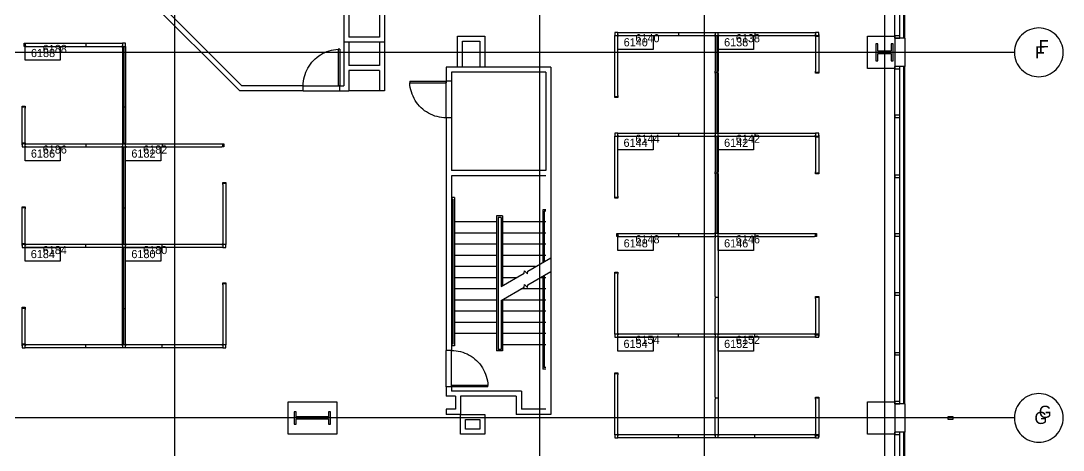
# Model space of a CAD drawing. Header units: millimetres. Extents: x 18694 to 89916, y 18694 to 89916.
# Drawn here: x 63821 to 89916, y 39428 to 50165 of the extents above; entities that cross this region are included whole.
import ezdxf

# ---------------------------------------------------------------- set-up
doc = ezdxf.new("R2010")
doc.units = ezdxf.units.MM
doc.layers.get('0').update_dxf_attribs({"linetype": 'CONTINUOUS'})
for name, color, linetype in [('E-B-CORE', 7, 'CONTINUOUS'), ('E-B-FURR', 7, 'CONTINUOUS'), ('E-B-GLAZ', 7, 'CONTINUOUS'), ('E-B-MULL', 7, 'CONTINUOUS'), ('E-B-SHEL', 7, 'CONTINUOUS'), ('E-C-HEAD', 7, 'CONTINUOUS'), ('E-F-STAIR', 7, 'CONTINUOUS'), ('E-S-COLM', 7, 'CONTINUOUS'), ('GRIDLN', 7, 'CONTINUOUS'), ('PANELS_201', 7, 'CONTINUOUS'), ('RMNUM', 7, 'CONTINUOUS')]:
    doc.layers.add(name, color=color, linetype=linetype)

msp = doc.modelspace()

# ---------------------------------------------------------------- linework, layer by layer
for p, q in [((70208.374493, 49368.772408), (70208.374493, 49368.772408)), ((71767.7, 49453.8), (71767.7, 48539.4)), ((71805.8, 49453.8), (71767.7, 49453.8)), ((71805.8, 49453.8), (71805.8, 48539.4)), ((71805.8, 48539.4), (71767.7, 48539.4)), ((73558.4, 48653.7), (74472.8, 48653.7)), ((73558.4, 48653.7), (73558.4, 48615.6)), ((73558.4, 48615.6), (74472.8, 48615.6)), ((74472.8, 48653.7), (74472.8, 48615.6)), ((75514.2, 41046.4), (74599.8, 41046.4)), ((74599.8, 41008.3), (74599.8, 41046.4)), ((75514.2, 41008.3), (74599.8, 41008.3)), ((75514.2, 41008.3), (75514.2, 41046.4))]:
    msp.add_line(p, q)
for points in [[(89916, 49377.6), (89913.064609, 49437.351249), (89904.286707, 49496.52706), (89889.750829, 49554.557539), (89869.596963, 49610.88382), (89844.019203, 49664.963451), (89813.263876, 49716.275614), (89777.627172, 49764.326146), (89737.452294, 49808.652294), (89693.126146, 49848.827172), (89645.075614, 49884.463876), (89593.763451, 49915.219203), (89539.68382, 49940.796963), (89483.357539, 49960.950829), (89425.32706, 49975.486707), (89366.151249, 49984.264609), (89306.4, 49987.2), (89246.648751, 49984.264609), (89187.47294, 49975.486707), (89129.442461, 49960.950829), (89073.11618, 49940.796963), (89019.036549, 49915.219203), (88967.724386, 49884.463876), (88919.673854, 49848.827172), (88875.347706, 49808.652294), (88835.172828, 49764.326146), (88799.536124, 49716.275614), (88768.780797, 49664.963451), (88743.203037, 49610.88382), (88723.049171, 49554.557539), (88708.513293, 49496.52706), (88699.735391, 49437.351249), (88696.8, 49377.6), (88699.735391, 49317.848751), (88708.513293, 49258.67294), (88723.049171, 49200.642461), (88743.203037, 49144.31618), (88768.780797, 49090.236549), (88799.536124, 49038.924386), (88835.172828, 48990.873854), (88875.347706, 48946.547706), (88919.673854, 48906.372828), (88967.724386, 48870.736124), (89019.036549, 48839.980797), (89073.11618, 48814.403037), (89129.442461, 48794.249171), (89187.47294, 48779.713293), (89246.648751, 48770.935391), (89306.4, 48768), (89366.151249, 48770.935391), (89425.32706, 48779.713293), (89483.357539, 48794.249171), (89539.68382, 48814.403037), (89593.763451, 48839.980797), (89645.075614, 48870.736124), (89693.126146, 48906.372828), (89737.452294, 48946.547706), (89777.627172, 48990.873854), (89813.263876, 49038.924386), (89844.019203, 49090.236549), (89869.596963, 49144.31618), (89889.750829, 49200.642461), (89904.286707, 49258.67294), (89913.064609, 49317.848751), (89916, 49377.6), (89916, 49377.6)], [(89916, 40233.6), (89913.064609, 40293.351249), (89904.286707, 40352.52706), (89889.750829, 40410.557539), (89869.596963, 40466.88382), (89844.019203, 40520.963451), (89813.263876, 40572.275614), (89777.627172, 40620.326146), (89737.452294, 40664.652294), (89693.126146, 40704.827172), (89645.075614, 40740.463876), (89593.763451, 40771.219203), (89539.68382, 40796.796963), (89483.357539, 40816.950829), (89425.32706, 40831.486707), (89366.151249, 40840.264609), (89306.4, 40843.2), (89246.648751, 40840.264609), (89187.47294, 40831.486707), (89129.442461, 40816.950829), (89073.11618, 40796.796963), (89019.036549, 40771.219203), (88967.724386, 40740.463876), (88919.673854, 40704.827172), (88875.347706, 40664.652294), (88835.172828, 40620.326146), (88799.536124, 40572.275614), (88768.780797, 40520.963451), (88743.203037, 40466.88382), (88723.049171, 40410.557539), (88708.513293, 40352.52706), (88699.735391, 40293.351249), (88696.8, 40233.6), (88699.735391, 40173.848751), (88708.513293, 40114.67294), (88723.049171, 40056.642461), (88743.203037, 40000.31618), (88768.780797, 39946.236549), (88799.536124, 39894.924386), (88835.172828, 39846.873854), (88875.347706, 39802.547706), (88919.673854, 39762.372828), (88967.724386, 39726.736124), (89019.036549, 39695.980797), (89073.11618, 39670.403037), (89129.442461, 39650.249171), (89187.47294, 39635.713293), (89246.648751, 39626.935391), (89306.4, 39624), (89366.151249, 39626.935391), (89425.32706, 39635.713293), (89483.357539, 39650.249171), (89539.68382, 39670.403037), (89593.763451, 39695.980797), (89645.075614, 39726.736124), (89693.126146, 39762.372828), (89737.452294, 39802.547706), (89777.627172, 39846.873854), (89813.263876, 39894.924386), (89844.019203, 39946.236549), (89869.596963, 40000.31618), (89889.750829, 40056.642461), (89904.286707, 40114.67294), (89913.064609, 40173.848751), (89916, 40233.6), (89916, 40233.6)]]:
    msp.add_lwpolyline(points, close=True)
for points in [[(70891.4, 48539.4), (70893.255407, 48597.621347), (70898.814097, 48655.60642), (70908.053513, 48713.119905), (70920.936159, 48769.928401), (70937.409756, 48825.801368), (70957.407449, 48880.512062), (70980.848084, 48933.838457), (71007.636535, 48985.564143), (71037.664089, 49035.479209), (71070.808888, 49083.381088), (71106.936424, 49129.075387), (71145.900084, 49172.376667), (71187.541748, 49213.109205), (71231.692423, 49251.1077), (71278.17294, 49286.217946), (71326.794669, 49318.29746), (71377.360296, 49347.216056), (71429.664614, 49372.856376), (71483.495363, 49395.114369), (71538.634087, 49413.899706), (71594.857022, 49429.136152), (71651.936006, 49440.761876), (71709.639399, 49448.729698), (71767.73303, 49453.007282)], [(74472.8, 47739.3), (74414.578653, 47741.155407), (74356.59358, 47746.714097), (74299.080095, 47755.953513), (74242.271599, 47768.836159), (74186.398632, 47785.309756), (74131.687938, 47805.307449), (74078.361543, 47828.748084), (74026.635857, 47855.536535), (73976.720791, 47885.564089), (73928.818912, 47918.708888), (73883.124613, 47954.836424), (73839.823333, 47993.800084), (73799.090795, 48035.441748), (73761.0923, 48079.592423), (73725.982054, 48126.07294), (73693.90254, 48174.694669), (73664.983944, 48225.260296), (73639.343624, 48277.564614), (73617.085631, 48331.395363), (73598.300294, 48386.534087), (73583.063848, 48442.757022), (73571.438124, 48499.836006), (73563.470302, 48557.539399), (73559.192718, 48615.63303)], [(74599.8, 41922.7), (74658.021347, 41920.844593), (74716.00642, 41915.285903), (74773.519905, 41906.046487), (74830.328401, 41893.163841), (74886.201368, 41876.690244), (74940.912062, 41856.692551), (74994.238457, 41833.251916), (75045.964143, 41806.463465), (75095.879209, 41776.435911), (75143.781088, 41743.291112), (75189.475387, 41707.163576), (75232.776667, 41668.199916), (75273.509205, 41626.558252), (75311.5077, 41582.407577), (75346.617946, 41535.92706), (75378.69746, 41487.305331), (75407.616056, 41436.739704), (75433.256376, 41384.435386), (75455.514369, 41330.604637), (75474.299706, 41275.465913), (75489.536152, 41219.242978), (75501.161876, 41162.163994), (75509.129698, 41104.460601), (75513.407282, 41046.36697)]]:
    msp.add_lwpolyline(points)
at = {"layer": 'E-B-CORE', "color": 8}
for p, q in [((71907.4, 53594), (71907.4, 49631.6)), ((72034.4, 53594), (72034.4, 49758.6)), ((72796.4, 50342.8), (72796.4, 49758.6)), ((72923.4, 50342.8), (72923.4, 49631.6)), ((72923.4, 49631.6), (71907.4, 49631.6)), ((72796.4, 49758.6), (72034.4, 49758.6)), ((77089, 49009.3), (74472.8, 49009.3)), ((74472.8, 49009.3), (74472.8, 48653.7)), ((76962, 48882.3), (74599.8, 48882.3)), ((74599.8, 48882.3), (74599.8, 48653.7)), ((76962, 48882.3), (76962, 46418.5)), ((77089, 49009.3), (77089, 40322.5)), ((74599.8, 48653.7), (74472.8, 48653.7)), ((74472.8, 47739.3), (74472.8, 41922.7)), ((74599.8, 47739.3), (74472.8, 47739.3)), ((74599.8, 47739.3), (74599.8, 46418.5)), ((76962, 46418.5), (74599.8, 46418.5)), ((76962, 46291.5), (74599.8, 46291.5)), ((74599.8, 46291.5), (74599.8, 41922.7)), ((74599.8, 41922.7), (74472.8, 41922.7)), ((74599.8, 41008.3), (74472.8, 41008.3)), ((74472.8, 41008.3), (74472.8, 40779.7)), ((74599.8, 41008.3), (74599.8, 40906.7)), ((74701.4, 40779.7), (74472.8, 40779.7)), ((76352.4, 40906.7), (74599.8, 40906.7)), ((74701.4, 40779.7), (74701.4, 40449.5)), ((74828.4, 40779.7), (74828.4, 40322.5)), ((76225.4, 40779.7), (74828.4, 40779.7)), ((76225.4, 40779.7), (76225.4, 40322.5)), ((76352.4, 40906.7), (76352.4, 40449.5)), ((74701.4, 40449.5), (74472.8, 40449.5)), ((74472.8, 40449.5), (74472.8, 40322.5)), ((76962, 40449.5), (76352.4, 40449.5)), ((74828.4, 40322.5), (74472.8, 40322.5)), ((77089, 40322.5), (76225.4, 40322.5))]:
    msp.add_line(p, q, dxfattribs=at)
for points in [[(75438, 40322.5), (75438, 39827.2), (74828.4, 39827.2), (74828.4, 40322.5), (75438, 40322.5), (75438, 40322.5)], [(75311, 40195.5), (75311, 39954.2), (74955.4, 39954.2), (74955.4, 40195.5), (75311, 40195.5), (75311, 40195.5)]]:
    msp.add_lwpolyline(points, close=True, dxfattribs=at)
at = {"layer": 'E-B-FURR', "color": 6}
for p, q in [((85699.6, 49733.2), (85699.6, 58166)), ((69301.542677, 48412.4), (65684.4, 52029.542677)), ((69354.147804, 48539.4), (66769.04797, 51124.499834)), ((71907.4, 49631.6), (71907.4, 48539.4)), ((72034.4, 49631.6), (72034.4, 49047.4)), ((72796.4, 49631.6), (72796.4, 49047.4)), ((72923.4, 49631.6), (72923.4, 48412.4)), ((74879.2, 49657), (75311, 49657)), ((74879.2, 49007.532033), (74879.2, 49657)), ((75311, 49657), (75311, 49007.532033)), ((72796.4, 49047.4), (72034.4, 49047.4)), ((72796.4, 48920.4), (72034.4, 48920.4)), ((72034.4, 48920.4), (72034.4, 48412.4)), ((72796.4, 48920.4), (72796.4, 48412.4)), ((85699.6, 40589.2), (85699.6, 49022)), ((70891.4, 48539.4), (69354.147804, 48539.4)), ((70891.4, 48412.4), (70891.4, 48539.4)), ((71805.8, 48539.4), (71907.4, 48539.4)), ((71805.8, 48412.4), (71805.8, 48539.4)), ((70891.4, 48412.4), (69301.542677, 48412.4)), ((71805.8, 48412.4), (72034.4, 48412.4)), ((72923.4, 48412.4), (72796.4, 48412.4)), ((85699.6, 31445.2), (85699.6, 39878))]:
    msp.add_line(p, q, dxfattribs=at)
for points in [[(74752.2, 49009.3), (74752.2, 49784), (75438, 49784)], [(75438, 49784), (75438, 49009.3)]]:
    msp.add_lwpolyline(points, dxfattribs=at)
for points in [[(85699.6, 49784), (85699.6, 48971.2), (85013.8, 48971.2), (85013.8, 49784), (85699.6, 49784), (85699.6, 49784)], [(71729.6, 40640), (71729.6, 39827.2), (70510.4, 39827.2), (70510.4, 40640), (71729.6, 40640), (71729.6, 40640)], [(85699.6, 40640), (85699.6, 39827.2), (85013.8, 39827.2), (85013.8, 40640), (85699.6, 40640), (85699.6, 40640)]]:
    msp.add_lwpolyline(points, close=True, dxfattribs=at)
at = {"layer": 'E-B-GLAZ', "color": 8}
for p, q in [((85826.6, 49733.2), (85826.6, 58166)), ((85928.2, 49733.2), (85928.2, 58166)), ((85953.6, 49733.2), (85953.6, 58166)), ((85826.6, 40589.2), (85826.6, 49022)), ((85928.2, 40589.2), (85928.2, 49022)), ((85953.6, 40589.2), (85953.6, 49022)), ((85826.6, 31399.17995), (85826.6, 39831.97995)), ((85928.2, 31437.566741), (85928.2, 39878)), ((85953.6, 31438.714161), (85953.6, 39878))]:
    msp.add_line(p, q, dxfattribs=at)
at = {"layer": 'E-B-MULL', "color": 8}
for points in [[(85826.6, 49790.35), (85699.6, 49790.35), (85699.6, 49733.2), (85826.6, 49733.2), (85826.6, 49790.35), (85826.6, 49790.35)], [(85826.6, 49022), (85699.6, 49022), (85699.6, 48964.85), (85826.6, 48964.85), (85826.6, 49022), (85826.6, 49022)], [(85826.6, 47802.8), (85699.6, 47802.8), (85699.6, 47745.65), (85826.6, 47745.65), (85826.6, 47802.8), (85826.6, 47802.8)], [(85826.6, 46304.2), (85699.6, 46304.2), (85699.6, 46247.05), (85826.6, 46247.05), (85826.6, 46304.2), (85826.6, 46304.2)], [(85826.6, 44834.175), (85699.6, 44834.175), (85699.6, 44777.025), (85826.6, 44777.025), (85826.6, 44834.175), (85826.6, 44834.175)], [(85826.6, 43364.15), (85699.6, 43364.15), (85699.6, 43307), (85826.6, 43307), (85826.6, 43364.15), (85826.6, 43364.15)], [(85826.6, 41865.55), (85699.6, 41865.55), (85699.6, 41808.4), (85826.6, 41808.4), (85826.6, 41865.55), (85826.6, 41865.55)], [(85826.6, 40646.35), (85699.6, 40646.35), (85699.6, 40589.2), (85826.6, 40589.2), (85826.6, 40646.35), (85826.6, 40646.35)], [(87158.833962, 40257.664443), (87031.833962, 40257.664443), (87031.833962, 40200.514443), (87158.833962, 40200.514443), (87158.833962, 40257.664443), (87158.833962, 40257.664443)], [(85826.6, 39878), (85699.6, 39878), (85699.6, 39820.85), (85826.6, 39820.85), (85826.6, 39878), (85826.6, 39878)]]:
    msp.add_lwpolyline(points, close=True, dxfattribs=at)
at = {"layer": 'E-B-SHEL', "color": 2}
for p, q in [((85953.6, 49733.2), (85699.6, 49733.2)), ((85699.6, 49733.2), (85699.6, 49022)), ((85953.6, 49733.2), (85953.6, 49022)), ((85953.6, 49022), (85699.6, 49022)), ((85953.6, 40589.2), (85699.6, 40589.2)), ((85699.6, 40589.2), (85699.6, 39878)), ((85953.6, 40589.2), (85953.6, 39878)), ((85953.6, 39878), (85699.6, 39878))]:
    msp.add_line(p, q, dxfattribs=at)
at = {"layer": 'E-C-HEAD', "color": 5}
for p, q in [((70891.4, 48539.4), (71805.8, 48539.4)), ((74472.8, 47739.3), (74472.8, 48653.7)), ((74599.8, 48653.7), (74599.8, 47739.3)), ((70891.4, 48412.4), (71805.8, 48412.4)), ((72796.4, 48412.4), (72034.4, 48412.4)), ((74472.8, 41008.3), (74472.8, 41922.7)), ((74599.8, 41008.3), (74599.8, 41922.7))]:
    msp.add_line(p, q, dxfattribs=at)
at = {"layer": 'E-F-STAIR', "color": 8}
for p, q in [((74676, 45745.4), (74599.8, 45745.4)), ((74637.9, 45707.3), (74599.8, 45707.3)), ((74637.9, 45707.3), (74637.9, 42075.1)), ((74676, 45745.4), (74676, 42037)), ((76885.8, 45440.6), (76885.8, 44119.922377)), ((76962, 45440.6), (76885.8, 45440.6)), ((75730.1, 45288.2), (75730.1, 41910)), ((75882.5, 45288.2), (75730.1, 45288.2)), ((75768.2, 45250.1), (75768.2, 41948.1)), ((75844.4, 45250.1), (75768.2, 45250.1)), ((75844.4, 45250.1), (75844.4, 43518.669808)), ((75882.5, 45288.2), (75882.5, 43540.666843)), ((76923.9, 45402.5), (76923.9, 44141.919412)), ((76962, 45402.5), (76923.9, 45402.5)), ((74637.9, 45135.8), (74599.8, 45135.8)), ((75730.1, 45135.8), (74676, 45135.8)), ((76885.8, 45135.8), (75882.5, 45135.8)), ((76962, 45135.8), (76923.9, 45135.8)), ((74637.9, 44856.4), (74599.8, 44856.4)), ((75730.1, 44856.4), (74676, 44856.4)), ((76885.8, 44856.4), (75882.5, 44856.4)), ((76962, 44856.4), (76923.9, 44856.4)), ((74637.9, 44577), (74599.8, 44577)), ((75730.1, 44577), (74676, 44577)), ((76885.8, 44577), (75882.5, 44577)), ((76962, 44577), (76923.9, 44577)), ((74637.9, 44297.6), (74599.8, 44297.6)), ((75730.1, 44297.6), (74676, 44297.6)), ((76885.8, 44297.6), (75882.5, 44297.6)), ((76962, 44297.6), (76923.9, 44297.6)), ((74637.9, 44018.2), (74599.8, 44018.2)), ((75730.1, 44018.2), (74676, 44018.2)), ((76709.611681, 44018.2), (75882.5, 44018.2)), ((74637.9, 43738.8), (74599.8, 43738.8)), ((75730.1, 43738.8), (74676, 43738.8)), ((76225.676682, 43738.8), (75882.5, 43738.8)), ((76885.8, 43738.8), (76822.520701, 43738.8)), ((76885.8, 43775.334319), (76885.8, 41452.8)), ((76923.9, 43797.331379), (76923.9, 41490.9)), ((76962, 43738.8), (76923.9, 43738.8)), ((74637.9, 43459.4), (74599.8, 43459.4)), ((75730.1, 43459.4), (74676, 43459.4)), ((76885.8, 43459.4), (76338.585702, 43459.4)), ((76962, 43459.4), (76923.9, 43459.4)), ((74637.9, 43180), (74599.8, 43180)), ((75730.1, 43180), (74676, 43180)), ((75844.4, 43174.081749), (75844.4, 41948.1)), ((75882.5, 43196.078784), (75882.5, 41910)), ((76885.8, 43180), (75882.5, 43180)), ((76962, 43180), (76923.9, 43180)), ((74637.9, 42900.6), (74599.8, 42900.6)), ((75730.1, 42900.6), (74676, 42900.6)), ((76885.8, 42900.6), (75882.5, 42900.6)), ((76962, 42900.6), (76923.9, 42900.6)), ((74637.9, 42621.2), (74599.8, 42621.2)), ((75730.1, 42621.2), (74676, 42621.2)), ((76885.8, 42621.2), (75882.5, 42621.2)), ((76962, 42621.2), (76923.9, 42621.2)), ((74637.9, 42341.8), (74599.8, 42341.8)), ((75730.1, 42341.8), (74676, 42341.8)), ((76885.8, 42341.8), (75882.5, 42341.8)), ((76962, 42341.8), (76923.9, 42341.8)), ((74637.9, 42075.1), (74599.8, 42075.1)), ((74676, 42037), (74599.8, 42037)), ((76885.8, 42062.4), (75882.5, 42062.4)), ((76962, 42062.4), (76923.9, 42062.4)), ((75882.5, 41910), (75730.1, 41910)), ((75844.4, 41948.1), (75768.2, 41948.1)), ((76962, 41490.9), (76923.9, 41490.9)), ((76962, 41452.8), (76885.8, 41452.8))]:
    msp.add_line(p, q, dxfattribs=at)
for points in [[(75844.4, 43518.669808), (76420.63964, 43851.361903), (76428.997485, 43914.846105), (76503.373841, 43840.469748), (76511.731711, 43903.95395), (77089, 44237.239948)], [(75844.4, 43174.081749), (76420.63964, 43506.77387), (76428.997485, 43570.258046), (76503.373841, 43495.88169), (76511.731711, 43559.365891), (77089, 43892.651889)]]:
    msp.add_lwpolyline(points, dxfattribs=at)
at = {"layer": 'E-S-COLM', "color": 8}
for points in [[(85610.7, 49161.7), (85661.5, 49161.7), (85661.5, 49593.5), (85610.7, 49593.5), (85610.7, 49403), (85280.5, 49403), (85280.5, 49593.5), (85229.7, 49593.5), (85229.7, 49161.7), (85280.5, 49161.7), (85280.5, 49352.2), (85610.7, 49352.2), (85610.7, 49161.7), (85610.7, 49161.7)], [(71526.4, 40081.2), (71577.2, 40081.2), (71577.2, 40386), (71526.4, 40386), (71526.4, 40259), (70713.6, 40259), (70713.6, 40386), (70662.8, 40386), (70662.8, 40081.2), (70713.6, 40081.2), (70713.6, 40208.2), (71526.4, 40208.2), (71526.4, 40081.2), (71526.4, 40081.2)]]:
    msp.add_lwpolyline(points, close=True, dxfattribs=at)
at = {"layer": 'GRIDLN', "color": 9}
for p, q in [((67665.6, 88696.8), (67665.6, 18694.4)), ((76809.6, 88696.8), (76809.6, 18694.4)), ((80924.4, 88696.8), (80924.4, 18694.4)), ((85445.6, 88696.8), (85445.6, 18694.4)), ((88696.8, 49377.6), (18694.4, 49377.6)), ((88696.8, 40233.6), (18694.4, 40233.6))]:
    msp.add_line(p, q, dxfattribs=at)
at = {"layer": 'PANELS_201', "color": 6}
for p, q in [((83719.10358, 49796.561011), (83795.30358, 49796.561011)), ((83719.10358, 47281.961011), (83795.30358, 47281.961011)), ((63926.525233, 47089.170058), (63850.325233, 47089.170058)), ((81204.50358, 43268.761011), (81204.50358, 44741.961011)), ((81280.70358, 44741.961011), (81280.70358, 43268.761011)), ((63926.525233, 44574.570058), (63850.325233, 44574.570058)), ((81204.50358, 42354.361011), (81204.50358, 43217.961011)), ((81280.70358, 43217.961011), (81280.70358, 42354.361011)), ((83795.30358, 42303.561011), (83719.10358, 42303.561011)), ((63926.525233, 42059.970058), (63850.325233, 42059.970058)), ((81204.50358, 40754.161011), (81204.50358, 42227.361011)), ((81280.70358, 42227.361011), (81280.70358, 40754.161011)), ((81204.50358, 39839.761011), (81204.50358, 40703.361011)), ((81280.70358, 40703.361011), (81280.70358, 39839.761011)), ((83795.30358, 39788.961011), (83719.10358, 39788.961011))]:
    msp.add_line(p, q, dxfattribs=at)
for points in [[(78766.10358, 49872.761011), (78689.90358, 49872.761011), (78689.90358, 49796.561011)], [(78791.50358, 49796.561011), (78766.10358, 49796.561011), (78766.10358, 49872.761011), (78791.50358, 49872.761011)], [(78791.50358, 49872.761011), (80264.70358, 49872.761011)], [(80264.70358, 49872.761011), (80315.50358, 49872.761011)], [(80290.10358, 49872.761011), (80290.10358, 49796.561011)], [(80315.50358, 49872.761011), (81179.10358, 49872.761011)], [(81179.10358, 49872.761011), (81204.50358, 49872.761011), (81204.50358, 49796.561011), (81179.10358, 49796.561011)], [(81204.50358, 49872.761011), (81280.70358, 49872.761011)], [(81306.10358, 49796.561011), (81280.70358, 49796.561011), (81280.70358, 49872.761011), (81306.10358, 49872.761011)], [(81306.10358, 49872.761011), (82169.70358, 49872.761011)], [(82169.70358, 49872.761011), (82220.50358, 49872.761011)], [(82195.10358, 49872.761011), (82195.10358, 49796.561011)], [(82220.50358, 49872.761011), (83693.70358, 49872.761011)], [(83693.70358, 49872.761011), (83719.10358, 49872.761011), (83719.10358, 49796.561011), (83693.70358, 49796.561011)], [(83795.30358, 49796.561011), (83795.30358, 49872.761011), (83719.10358, 49872.761011)], [(63951.925233, 49527.570058), (63926.525233, 49527.570058), (63901.125233, 49527.570058), (63901.125233, 49603.770058), (63951.925233, 49603.770058)], [(63926.525233, 49603.770058), (63926.525233, 49527.570058)], [(63951.925233, 49603.770058), (65425.125233, 49603.770058)], [(65425.125233, 49603.770058), (65475.925233, 49603.770058)], [(65450.525233, 49603.770058), (65450.525233, 49527.570058)], [(65475.925233, 49603.770058), (66339.525233, 49603.770058)], [(66339.525233, 49603.770058), (66364.925233, 49603.770058), (66364.925233, 49527.570058), (66339.525233, 49527.570058)], [(66441.125233, 49527.570058), (66441.125233, 49603.770058), (66364.925233, 49603.770058)], [(78689.90358, 49771.161011), (78689.90358, 49796.561011), (78766.10358, 49796.561011), (78766.10358, 49771.161011)], [(78689.90358, 48297.961011), (78689.90358, 49771.161011)], [(78766.10358, 48297.961011), (78766.10358, 49771.161011)], [(78791.50358, 49796.561011), (80264.70358, 49796.561011)], [(80264.70358, 49796.561011), (80315.50358, 49796.561011)], [(80315.50358, 49796.561011), (81179.10358, 49796.561011)], [(81204.50358, 49771.161011), (81204.50358, 49796.561011), (81280.70358, 49796.561011), (81280.70358, 49771.161011)], [(81204.50358, 49771.161011), (81204.50358, 48907.561011)], [(81242.60358, 49796.561011), (81242.60358, 48882.161011)], [(81280.70358, 49771.161011), (81280.70358, 48907.561011)], [(81306.10358, 49796.561011), (82169.70358, 49796.561011)], [(82169.70358, 49796.561011), (82220.50358, 49796.561011)], [(82220.50358, 49796.561011), (83693.70358, 49796.561011)], [(83795.30358, 49821.961011), (83795.30358, 49796.561011), (83795.30358, 49771.161011), (83719.10358, 49771.161011), (83719.10358, 49821.961011)], [(83719.10358, 49771.161011), (83719.10358, 49796.561011), (83795.30358, 49796.561011), (83795.30358, 49771.161011)], [(83719.10358, 49771.161011), (83719.10358, 48907.561062)], [(83795.30358, 49771.161011), (83795.30358, 48907.561062)], [(63951.925233, 49527.570058), (65425.125233, 49527.570058)], [(65425.125233, 49527.570058), (65475.925233, 49527.570058)], [(65475.925233, 49527.570058), (66339.525233, 49527.570058)], [(66364.925233, 49502.170058), (66364.925233, 49527.570058), (66441.125233, 49527.570058), (66441.125233, 49502.170058)], [(66364.925233, 49502.170058), (66364.925233, 48028.970058)], [(66403.025233, 49527.570058), (66403.025233, 48003.570058)], [(66441.125233, 49502.170058), (66441.125233, 48028.970058)], [(81204.50358, 48856.761011), (81204.50358, 48907.561011)], [(81204.50358, 48882.161011), (81280.70358, 48882.161011)], [(81204.50358, 48856.761011), (81204.50358, 47383.561011)], [(81242.60358, 48882.161011), (81242.60358, 47358.161011)], [(81280.70358, 48856.761011), (81280.70358, 48907.561011)], [(81280.70358, 48856.761011), (81280.70358, 47383.561011)], [(83795.30358, 48907.561062), (83795.30358, 48882.161062), (83795.30358, 48856.761062), (83719.10358, 48856.761062), (83719.10358, 48907.561062)], [(83719.10358, 48882.161062), (83795.30358, 48882.161062)], [(78766.10358, 48297.961011), (78766.10358, 48272.561011), (78766.10358, 48247.161011), (78689.90358, 48247.161011), (78689.90358, 48297.961011)], [(63850.325233, 47978.170007), (63850.325233, 48003.570007), (63850.325233, 48028.970007), (63926.525233, 48028.970007), (63926.525233, 47978.170007)], [(66364.925233, 48028.970058), (66364.925233, 47978.170058)], [(66441.125233, 48028.970058), (66441.125233, 47978.170058)], [(78689.90358, 48272.561011), (78766.10358, 48272.561011)], [(63926.525233, 48003.570007), (63850.325233, 48003.570007)], [(63850.325233, 47114.570058), (63850.325233, 47978.170007)], [(63926.525233, 47114.570058), (63926.525233, 47978.170007)], [(66441.125233, 48003.570058), (66364.925233, 48003.570058)], [(66364.925233, 47978.170058), (66364.925233, 47114.570058)], [(66403.025233, 48003.570058), (66403.025233, 47089.170058)], [(66441.125233, 47978.170058), (66441.125233, 47114.570058)], [(78766.10358, 47358.161011), (78689.90358, 47358.161011), (78689.90358, 47281.961011)], [(78689.90358, 47256.561011), (78689.90358, 47281.961011), (78766.10358, 47281.961011), (78766.10358, 47256.561011)], [(78689.90358, 45783.361011), (78689.90358, 47256.561011)], [(78791.50358, 47281.961011), (78766.10358, 47281.961011), (78766.10358, 47358.161011), (78791.50358, 47358.161011)], [(78766.10358, 45783.361011), (78766.10358, 47256.561011)], [(78791.50358, 47358.161011), (80264.70358, 47358.161011)], [(78791.50358, 47281.961011), (80264.70358, 47281.961011)], [(80264.70358, 47358.161011), (80315.50358, 47358.161011)], [(80264.70358, 47281.961011), (80315.50358, 47281.961011)], [(80290.10358, 47358.161011), (80290.10358, 47281.961011)], [(80315.50358, 47358.161011), (81179.10358, 47358.161011)], [(80315.50358, 47281.961011), (81179.10358, 47281.961011)], [(81179.10358, 47358.161011), (81204.50358, 47358.161011), (81204.50358, 47281.961011), (81179.10358, 47281.961011)], [(81204.50358, 47383.561011), (81204.50358, 47358.161011), (81280.70358, 47358.161011), (81280.70358, 47383.561011)], [(81204.50358, 47256.561011), (81204.50358, 47281.961011), (81280.70358, 47281.961011), (81280.70358, 47256.561011)], [(81204.50358, 47256.561011), (81204.50358, 46392.961011)], [(81242.60358, 47281.961011), (81242.60358, 46367.561011)], [(81306.10358, 47281.961011), (81280.70358, 47281.961011), (81280.70358, 47358.161011), (81306.10358, 47358.161011)], [(81280.70358, 47256.561011), (81280.70358, 46392.961011)], [(81306.10358, 47358.161011), (82169.70358, 47358.161011)], [(81306.10358, 47281.961011), (82169.70358, 47281.961011)], [(82169.70358, 47358.161011), (82220.50358, 47358.161011)], [(82169.70358, 47281.961011), (82220.50358, 47281.961011)], [(82195.10358, 47358.161011), (82195.10358, 47281.961011)], [(82220.50358, 47358.161011), (83693.70358, 47358.161011)], [(82220.50358, 47281.961011), (83693.70358, 47281.961011)], [(83693.70358, 47358.161011), (83719.10358, 47358.161011), (83719.10358, 47281.961011), (83693.70358, 47281.961011)], [(83795.30358, 47281.961011), (83795.30358, 47358.161011), (83719.10358, 47358.161011)], [(83795.30358, 47307.361011), (83795.30358, 47281.961011), (83795.30358, 47256.561011), (83719.10358, 47256.561011), (83719.10358, 47307.361011)], [(83719.10358, 47256.561011), (83719.10358, 47281.961011), (83795.30358, 47281.961011), (83795.30358, 47256.561011)], [(83719.10358, 47256.561011), (83719.10358, 46392.961062)], [(83795.30358, 47256.561011), (83795.30358, 46392.961062)], [(63850.325233, 47063.770058), (63850.325233, 47089.170058), (63850.325233, 47114.570058), (63926.525233, 47114.570058), (63926.525233, 47063.770058)], [(63926.525233, 47114.570058), (63926.525233, 47089.170058), (63850.325233, 47089.170058), (63850.325233, 47114.570058)], [(63850.325233, 47089.170058), (63850.325233, 47012.970058), (63926.525233, 47012.970058)], [(63951.925233, 47012.970058), (63926.525233, 47012.970058), (63926.525233, 47089.170058), (63951.925233, 47089.170058)], [(63951.925233, 47089.170058), (65425.125233, 47089.170058)], [(63951.925233, 47012.970058), (65425.125233, 47012.970058)], [(65425.125233, 47089.170058), (65475.925233, 47089.170058)], [(65425.125233, 47012.970058), (65475.925233, 47012.970058)], [(65450.525233, 47089.170058), (65450.525233, 47012.970058)], [(65475.925233, 47089.170058), (66339.525233, 47089.170058)], [(65475.925233, 47012.970058), (66339.525233, 47012.970058)], [(66339.525233, 47089.170058), (66364.925233, 47089.170058), (66364.925233, 47012.970058), (66339.525233, 47012.970058)], [(66364.925233, 47114.570058), (66364.925233, 47089.170058), (66441.125233, 47089.170058), (66441.125233, 47114.570058)], [(66364.925233, 46987.570058), (66364.925233, 47012.970058), (66441.125233, 47012.970058), (66441.125233, 46987.570058)], [(66364.925233, 45514.370058), (66364.925233, 46987.570058)], [(66403.025233, 45488.970058), (66403.025233, 47012.970058)], [(66466.525233, 47012.970058), (66441.125233, 47012.970058), (66441.125233, 47089.170058), (66466.525233, 47089.170058)], [(66441.125233, 45514.370058), (66441.125233, 46987.570058)], [(66466.525233, 47089.170058), (67330.125233, 47089.170058)], [(66466.525233, 47012.970058), (67330.125233, 47012.970058)], [(67330.125233, 47089.170058), (67380.925233, 47089.170058)], [(67330.125233, 47012.970058), (67380.925233, 47012.970058)], [(67355.525233, 47089.170058), (67355.525233, 47012.970058)], [(67380.925233, 47089.170058), (68854.125233, 47089.170058)], [(67380.925233, 47012.970058), (68854.125233, 47012.970058)], [(68854.125233, 47089.170058), (68879.525233, 47089.170058), (68904.925233, 47089.170058), (68904.925233, 47012.970058), (68854.125233, 47012.970058)], [(68879.525233, 47012.970058), (68879.525233, 47089.170058)], [(81204.50358, 46342.161011), (81204.50358, 46392.961011)], [(81204.50358, 46367.561011), (81280.70358, 46367.561011)], [(81204.50358, 46342.161011), (81204.50358, 44868.961011)], [(81242.60358, 46367.561011), (81242.60358, 44843.561011)], [(81280.70358, 46342.161011), (81280.70358, 46392.961011)], [(81280.70358, 46342.161011), (81280.70358, 44868.961011)], [(83795.30358, 46392.961062), (83795.30358, 46367.561062), (83795.30358, 46342.161062), (83719.10358, 46342.161062), (83719.10358, 46392.961062)], [(83719.10358, 46367.561062), (83795.30358, 46367.561062)], [(68879.525233, 46073.170058), (68879.525233, 46098.570058), (68879.525233, 46123.970058), (68955.725233, 46123.970058), (68955.725233, 46073.170058)], [(68955.725233, 46098.570058), (68879.525233, 46098.570058)], [(68879.525233, 46073.170058), (68879.525233, 44599.970058)], [(68955.725233, 46073.170058), (68955.725233, 44599.970058)], [(78766.10358, 45783.361011), (78766.10358, 45757.961011), (78766.10358, 45732.561011), (78689.90358, 45732.561011), (78689.90358, 45783.361011)], [(78689.90358, 45757.961011), (78766.10358, 45757.961011)], [(63850.325233, 45463.570007), (63850.325233, 45488.970007), (63850.325233, 45514.370007), (63926.525233, 45514.370007), (63926.525233, 45463.570007)], [(63926.525233, 45488.970007), (63850.325233, 45488.970007)], [(63850.325233, 44599.970058), (63850.325233, 45463.570007)], [(63926.525233, 44599.970058), (63926.525233, 45463.570007)], [(66364.925233, 45463.570058), (66364.925233, 45514.370058)], [(66364.925233, 45488.970058), (66441.125233, 45488.970058)], [(66364.925233, 44599.970058), (66364.925233, 45463.570058)], [(66403.025233, 44574.570058), (66403.025233, 45488.970058)], [(66441.125233, 45463.570058), (66441.125233, 45514.370058)], [(66441.125233, 44599.970058), (66441.125233, 45463.570058)], [(78791.50358, 44767.361011), (78766.10358, 44767.361011), (78740.70358, 44767.361011), (78740.70358, 44843.561011), (78791.50358, 44843.561011)], [(78766.10358, 44843.561011), (78766.10358, 44767.361011)], [(78791.50358, 44843.561011), (80264.70358, 44843.561011)], [(78791.50358, 44767.361011), (80264.70358, 44767.361011)], [(80264.70358, 44843.561011), (80315.50358, 44843.561011)], [(80264.70358, 44767.361011), (80315.50358, 44767.361011)], [(80290.10358, 44843.561011), (80290.10358, 44767.361011)], [(80315.50358, 44843.561011), (81179.10358, 44843.561011)], [(80315.50358, 44767.361011), (81179.10358, 44767.361011)], [(81179.10358, 44843.561011), (81204.50358, 44843.561011), (81204.50358, 44767.361011), (81179.10358, 44767.361011)], [(81280.70358, 44868.961011), (81280.70358, 44843.561011), (81204.50358, 44843.561011), (81204.50358, 44868.961011)], [(81280.70358, 44741.961011), (81280.70358, 44767.361011), (81204.50358, 44767.361011), (81204.50358, 44741.961011)], [(81306.10358, 44767.361011), (81280.70358, 44767.361011), (81280.70358, 44843.561011), (81306.10358, 44843.561011)], [(81306.10358, 44843.561011), (82169.70358, 44843.561011)], [(81306.10358, 44767.361011), (82169.70358, 44767.361011)], [(82169.70358, 44843.561011), (82220.50358, 44843.561011)], [(82169.70358, 44767.361011), (82220.50358, 44767.361011)], [(82195.10358, 44843.561011), (82195.10358, 44767.361011)], [(82220.50358, 44843.561011), (83693.70358, 44843.561011)], [(82220.50358, 44767.361011), (83693.70358, 44767.361011)], [(83693.70358, 44843.561011), (83719.10358, 44843.561011), (83744.50358, 44843.561011), (83744.50358, 44767.361011), (83693.70358, 44767.361011)], [(83719.10358, 44767.361011), (83719.10358, 44843.561011)], [(63926.525233, 44599.970058), (63926.525233, 44574.570058), (63850.325233, 44574.570058), (63850.325233, 44599.970058)], [(63850.325233, 44549.170058), (63850.325233, 44574.570058), (63850.325233, 44599.970058), (63926.525233, 44599.970058), (63926.525233, 44549.170058)], [(63850.325233, 44574.570058), (63850.325233, 44498.370058), (63926.525233, 44498.370058)], [(63951.925233, 44498.370058), (63926.525233, 44498.370058), (63926.525233, 44574.570058), (63951.925233, 44574.570058)], [(65425.125233, 44574.570058), (63951.925233, 44574.570058)], [(65425.125233, 44498.370058), (63951.925233, 44498.370058)], [(65475.925233, 44574.570058), (65425.125233, 44574.570058)], [(65475.925233, 44498.370058), (65425.125233, 44498.370058)], [(65450.525233, 44498.370058), (65450.525233, 44574.570058)], [(66339.525233, 44574.570058), (65475.925233, 44574.570058)], [(66339.525233, 44498.370058), (65475.925233, 44498.370058)], [(66339.525233, 44574.570058), (66364.925233, 44574.570058), (66364.925233, 44498.370058), (66339.525233, 44498.370058)], [(66441.125233, 44599.970058), (66441.125233, 44574.570058), (66364.925233, 44574.570058), (66364.925233, 44599.970058)], [(66441.125233, 44472.970058), (66441.125233, 44498.370058), (66364.925233, 44498.370058), (66364.925233, 44472.970058)], [(66364.925233, 42999.770058), (66364.925233, 44472.970058)], [(66403.025233, 42974.370058), (66403.025233, 44498.370058)], [(66466.525233, 44498.370058), (66441.125233, 44498.370058), (66441.125233, 44574.570058), (66466.525233, 44574.570058)], [(66441.125233, 42999.770058), (66441.125233, 44472.970058)], [(67330.125233, 44574.570058), (66466.525233, 44574.570058)], [(67330.125233, 44498.370058), (66466.525233, 44498.370058)], [(67380.925233, 44574.570058), (67330.125233, 44574.570058)], [(67380.925233, 44498.370058), (67330.125233, 44498.370058)], [(67355.525233, 44498.370058), (67355.525233, 44574.570058)], [(68854.125233, 44574.570058), (67380.925233, 44574.570058)], [(68854.125233, 44498.370058), (67380.925233, 44498.370058)], [(68854.125233, 44574.570058), (68879.525233, 44574.570058), (68879.525233, 44498.370058), (68854.125233, 44498.370058)], [(68955.725233, 44599.970058), (68955.725233, 44574.570058), (68879.525233, 44574.570058), (68879.525233, 44599.970058)], [(68879.525233, 44498.370058), (68955.725233, 44498.370058), (68955.725233, 44574.570058)], [(78689.90358, 43827.561011), (78689.90358, 43852.961011), (78689.90358, 43878.361011), (78766.10358, 43878.361011), (78766.10358, 43827.561011)], [(78766.10358, 43852.961011), (78689.90358, 43852.961011)], [(68879.525233, 43558.570058), (68879.525233, 43583.970058), (68879.525233, 43609.370058), (68955.725233, 43609.370058), (68955.725233, 43558.570058)], [(68955.725233, 43583.970058), (68879.525233, 43583.970058)], [(78689.90358, 42354.361011), (78689.90358, 43827.561011)], [(78766.10358, 42354.361011), (78766.10358, 43827.561011)], [(68879.525233, 43558.570058), (68879.525233, 42085.370058)], [(68955.725233, 43558.570058), (68955.725233, 42085.370058)], [(81204.50358, 43268.761011), (81204.50358, 43217.961011)], [(81280.70358, 43243.361011), (81204.50358, 43243.361011)], [(81280.70358, 43268.761011), (81280.70358, 43217.961011)], [(83719.10358, 43217.96096), (83719.10358, 43243.36096), (83719.10358, 43268.76096), (83795.30358, 43268.76096), (83795.30358, 43217.96096)], [(83795.30358, 43243.36096), (83719.10358, 43243.36096)], [(83719.10358, 43217.96096), (83719.10358, 42354.361011)], [(83795.30358, 43217.96096), (83795.30358, 42354.361011)], [(63850.325233, 42948.970007), (63850.325233, 42974.370007), (63850.325233, 42999.770007), (63926.525233, 42999.770007), (63926.525233, 42948.970007)], [(63926.525233, 42974.370007), (63850.325233, 42974.370007)], [(63850.325233, 42085.370058), (63850.325233, 42948.970007)], [(63926.525233, 42085.370058), (63926.525233, 42948.970007)], [(66364.925233, 42948.970058), (66364.925233, 42999.770058)], [(66364.925233, 42974.370058), (66441.125233, 42974.370058)], [(66364.925233, 42085.370058), (66364.925233, 42948.970058)], [(66403.025233, 42059.970058), (66403.025233, 42974.370058)], [(66441.125233, 42948.970058), (66441.125233, 42999.770058)], [(66441.125233, 42085.370058), (66441.125233, 42948.970058)], [(78766.10358, 42354.361011), (78766.10358, 42328.961011), (78689.90358, 42328.961011), (78689.90358, 42354.361011)], [(78689.90358, 42328.961011), (78689.90358, 42252.761011), (78766.10358, 42252.761011)], [(78791.50358, 42252.761011), (78766.10358, 42252.761011), (78766.10358, 42328.961011), (78791.50358, 42328.961011)], [(80264.70358, 42328.961011), (78791.50358, 42328.961011)], [(80315.50358, 42328.961011), (80264.70358, 42328.961011)], [(80290.10358, 42252.761011), (80290.10358, 42328.961011)], [(81179.10358, 42328.961011), (80315.50358, 42328.961011)], [(81179.10358, 42328.961011), (81204.50358, 42328.961011), (81204.50358, 42252.761011), (81179.10358, 42252.761011)], [(81280.70358, 42354.361011), (81280.70358, 42328.961011), (81204.50358, 42328.961011), (81204.50358, 42354.361011)], [(81306.10358, 42252.761011), (81280.70358, 42252.761011), (81280.70358, 42328.961011), (81306.10358, 42328.961011)], [(82169.70358, 42328.961011), (81306.10358, 42328.961011)], [(82220.50358, 42328.961011), (82169.70358, 42328.961011)], [(82195.10358, 42252.761011), (82195.10358, 42328.961011)], [(83693.70358, 42328.961011), (82220.50358, 42328.961011)], [(83693.70358, 42328.961011), (83719.10358, 42328.961011), (83719.10358, 42252.761011), (83693.70358, 42252.761011)], [(83795.30358, 42354.361011), (83795.30358, 42328.961011), (83719.10358, 42328.961011), (83719.10358, 42354.361011)], [(83719.10358, 42278.161011), (83719.10358, 42303.561011), (83719.10358, 42328.961011), (83795.30358, 42328.961011), (83795.30358, 42278.161011)], [(83719.10358, 42252.761011), (83795.30358, 42252.761011), (83795.30358, 42328.961011)], [(63926.525233, 42085.370058), (63926.525233, 42059.970058), (63850.325233, 42059.970058), (63850.325233, 42085.370058)], [(63850.325233, 42034.570058), (63850.325233, 42059.970058), (63850.325233, 42085.370058), (63926.525233, 42085.370058), (63926.525233, 42034.570058)], [(63850.325233, 42059.970058), (63850.325233, 41983.770058), (63926.525233, 41983.770058)], [(63951.925233, 41983.770058), (63926.525233, 41983.770058), (63926.525233, 42059.970058), (63951.925233, 42059.970058)], [(65425.125233, 42059.970058), (63951.925233, 42059.970058)], [(65475.925233, 42059.970058), (65425.125233, 42059.970058)], [(65450.525233, 41983.770058), (65450.525233, 42059.970058)], [(66339.525233, 42059.970058), (65475.925233, 42059.970058)], [(66339.525233, 42059.970058), (66364.925233, 42059.970058), (66364.925233, 41983.770058), (66339.525233, 41983.770058)], [(66441.125233, 42085.370058), (66441.125233, 42059.970058), (66364.925233, 42059.970058), (66364.925233, 42085.370058)], [(66466.525233, 41983.770058), (66441.125233, 41983.770058), (66441.125233, 42059.970058), (66466.525233, 42059.970058)], [(67330.125233, 42059.970058), (66466.525233, 42059.970058)], [(67380.925233, 42059.970058), (67330.125233, 42059.970058)], [(67355.525233, 41983.770058), (67355.525233, 42059.970058)], [(68854.125233, 42059.970058), (67380.925233, 42059.970058)], [(68854.125233, 42059.970058), (68879.525233, 42059.970058), (68879.525233, 41983.770058), (68854.125233, 41983.770058)], [(68955.725233, 42085.370058), (68955.725233, 42059.970058), (68879.525233, 42059.970058), (68879.525233, 42085.370058)], [(68879.525233, 41983.770058), (68955.725233, 41983.770058), (68955.725233, 42059.970058)], [(80264.70358, 42252.761011), (78791.50358, 42252.761011)], [(80315.50358, 42252.761011), (80264.70358, 42252.761011)], [(81179.10358, 42252.761011), (80315.50358, 42252.761011)], [(81280.70358, 42227.361011), (81280.70358, 42252.761011), (81204.50358, 42252.761011), (81204.50358, 42227.361011)], [(82169.70358, 42252.761011), (81306.10358, 42252.761011)], [(82220.50358, 42252.761011), (82169.70358, 42252.761011)], [(83693.70358, 42252.761011), (82220.50358, 42252.761011)], [(65425.125233, 41983.770058), (63951.925233, 41983.770058)], [(65475.925233, 41983.770058), (65425.125233, 41983.770058)], [(66339.525233, 41983.770058), (65475.925233, 41983.770058)], [(66441.125233, 41983.770058), (66364.925233, 41983.770058)], [(67330.125233, 41983.770058), (66466.525233, 41983.770058)], [(67380.925233, 41983.770058), (67330.125233, 41983.770058)], [(68854.125233, 41983.770058), (67380.925233, 41983.770058)], [(78689.90358, 41312.961011), (78689.90358, 41338.361011), (78689.90358, 41363.761011), (78766.10358, 41363.761011), (78766.10358, 41312.961011)], [(78766.10358, 41338.361011), (78689.90358, 41338.361011)], [(78689.90358, 39839.761011), (78689.90358, 41312.961011)], [(78766.10358, 39839.761011), (78766.10358, 41312.961011)], [(81204.50358, 40754.161011), (81204.50358, 40703.361011)], [(81280.70358, 40728.761011), (81204.50358, 40728.761011)], [(81280.70358, 40754.161011), (81280.70358, 40703.361011)], [(83719.10358, 40703.36096), (83719.10358, 40728.76096), (83719.10358, 40754.16096), (83795.30358, 40754.16096), (83795.30358, 40703.36096)], [(83795.30358, 40728.76096), (83719.10358, 40728.76096)], [(83719.10358, 40703.36096), (83719.10358, 39839.761011)], [(83795.30358, 40703.36096), (83795.30358, 39839.761011)], [(78766.10358, 39839.761011), (78766.10358, 39814.361011), (78689.90358, 39814.361011), (78689.90358, 39839.761011)], [(78689.90358, 39814.361011), (78689.90358, 39738.161011), (78766.10358, 39738.161011)], [(78791.50358, 39738.161011), (78766.10358, 39738.161011), (78766.10358, 39814.361011), (78791.50358, 39814.361011)], [(80264.70358, 39814.361011), (78791.50358, 39814.361011)], [(80264.70358, 39738.161011), (78791.50358, 39738.161011)], [(80315.50358, 39814.361011), (80264.70358, 39814.361011)], [(80315.50358, 39738.161011), (80264.70358, 39738.161011)], [(80290.10358, 39738.161011), (80290.10358, 39814.361011)], [(81179.10358, 39814.361011), (80315.50358, 39814.361011)], [(81179.10358, 39738.161011), (80315.50358, 39738.161011)], [(81179.10358, 39814.361011), (81204.50358, 39814.361011), (81204.50358, 39738.161011), (81179.10358, 39738.161011)], [(81280.70358, 39839.761011), (81280.70358, 39814.361011), (81204.50358, 39814.361011), (81204.50358, 39839.761011)], [(81280.70358, 39738.161011), (81204.50358, 39738.161011)], [(81306.10358, 39738.161011), (81280.70358, 39738.161011), (81280.70358, 39814.361011), (81306.10358, 39814.361011)], [(82169.70358, 39814.361011), (81306.10358, 39814.361011)], [(82169.70358, 39738.161011), (81306.10358, 39738.161011)], [(82220.50358, 39814.361011), (82169.70358, 39814.361011)], [(82220.50358, 39738.161011), (82169.70358, 39738.161011)], [(82195.10358, 39738.161011), (82195.10358, 39814.361011)], [(83693.70358, 39814.361011), (82220.50358, 39814.361011)], [(83693.70358, 39738.161011), (82220.50358, 39738.161011)], [(83693.70358, 39814.361011), (83719.10358, 39814.361011), (83719.10358, 39738.161011), (83693.70358, 39738.161011)], [(83795.30358, 39839.761011), (83795.30358, 39814.361011), (83719.10358, 39814.361011), (83719.10358, 39839.761011)], [(83719.10358, 39763.561011), (83719.10358, 39788.961011), (83719.10358, 39814.361011), (83795.30358, 39814.361011), (83795.30358, 39763.561011)], [(83719.10358, 39738.161011), (83795.30358, 39738.161011), (83795.30358, 39814.361011)]]:
    msp.add_lwpolyline(points, dxfattribs=at)
at = {"layer": 'RMNUM', "color": 30}
for points in [[(78766.103605, 49796.561011), (79648.032576, 49796.561011), (79648.032576, 49449.661324), (78766.103605, 49449.661324), (78766.103605, 49796.561011)], [(81280.703605, 49796.561011), (82162.632576, 49796.561011), (82162.632576, 49449.661324), (81280.703605, 49449.661324), (81280.703605, 49796.561011)], [(63926.525233, 49527.570033), (64808.454203, 49527.570033), (64808.454203, 49180.670346), (63926.525233, 49180.670346), (63926.525233, 49527.570033)], [(78766.103605, 47281.961011), (79648.032576, 47281.961011), (79648.032576, 46935.061324), (78766.103605, 46935.061324), (78766.103605, 47281.961011)], [(81280.703605, 47281.961011), (82162.632576, 47281.961011), (82162.632576, 46935.061324), (81280.703605, 46935.061324), (81280.703605, 47281.961011)], [(63926.525233, 47012.970033), (64808.454203, 47012.970033), (64808.454203, 46666.070346), (63926.525233, 46666.070346), (63926.525233, 47012.970033)], [(66441.125233, 47012.970033), (67323.054203, 47012.970033), (67323.054203, 46666.070346), (66441.125233, 46666.070346), (66441.125233, 47012.970033)], [(78766.103605, 44767.361011), (79648.032576, 44767.361011), (79648.032576, 44420.461324), (78766.103605, 44420.461324), (78766.103605, 44767.361011)], [(81280.703605, 44767.361011), (82162.632576, 44767.361011), (82162.632576, 44420.461324), (81280.703605, 44420.461324), (81280.703605, 44767.361011)], [(63926.525233, 44498.370033), (64808.454203, 44498.370033), (64808.454203, 44151.470346), (63926.525233, 44151.470346), (63926.525233, 44498.370033)], [(66441.125233, 44498.370033), (67323.054203, 44498.370033), (67323.054203, 44151.470346), (66441.125233, 44151.470346), (66441.125233, 44498.370033)], [(78766.103605, 42252.761011), (79648.032576, 42252.761011), (79648.032576, 41905.861324), (78766.103605, 41905.861324), (78766.103605, 42252.761011)], [(81280.703605, 42252.761011), (82162.632576, 42252.761011), (82162.632576, 41905.861324), (81280.703605, 41905.861324), (81280.703605, 42252.761011)]]:
    msp.add_lwpolyline(points, dxfattribs=at)

# ---------------------------------------------------------------- texts
for s, p in [('F', (89306.4, 49377.6)), ('F', (89212.057143, 49225.2)), ('G', (89306.4, 40233.6)), ('G', (89197.542857, 40081.2))]:
    msp.add_text(s, height=304.8).set_placement(p)
for s, p in [('6140', (78913.153792, 49528.321644)), ('6140', (79207.068078, 49629.921644)), ('6138', (81427.753792, 49528.321644)), ('6138', (81721.668078, 49629.921644)), ('6188', (64073.575445, 49259.330691)), ('6188', (64367.489731, 49360.930691)), ('6144', (79207.068078, 47115.321644)), ('6142', (81721.668078, 47115.321644)), ('6186', (64367.489731, 46846.330691)), ('6182', (66882.089731, 46846.330691)), ('6144', (78909.525221, 47013.721644)), ('6142', (81427.753792, 47013.721644)), ('6186', (64073.575445, 46744.730691)), ('6182', (66588.175445, 46744.730691)), ('6148', (78913.153792, 44499.121644)), ('6148', (79207.068078, 44600.721644)), ('6146', (81427.753792, 44499.121644)), ('6146', (81721.668078, 44600.721644)), ('6184', (64069.946873, 44230.130691)), ('6184', (64367.489731, 44331.730691)), ('6180', (66588.175445, 44230.130691)), ('6180', (66882.089731, 44331.730691)), ('6154', (79207.068078, 42086.121644)), ('6152', (81721.668078, 42086.121644)), ('6154', (78909.525221, 41984.521644)), ('6152', (81427.753792, 41984.521644))]:
    msp.add_text(s, height=203.2, dxfattribs=at).set_placement(p)

doc.saveas('drawing.dxf')
